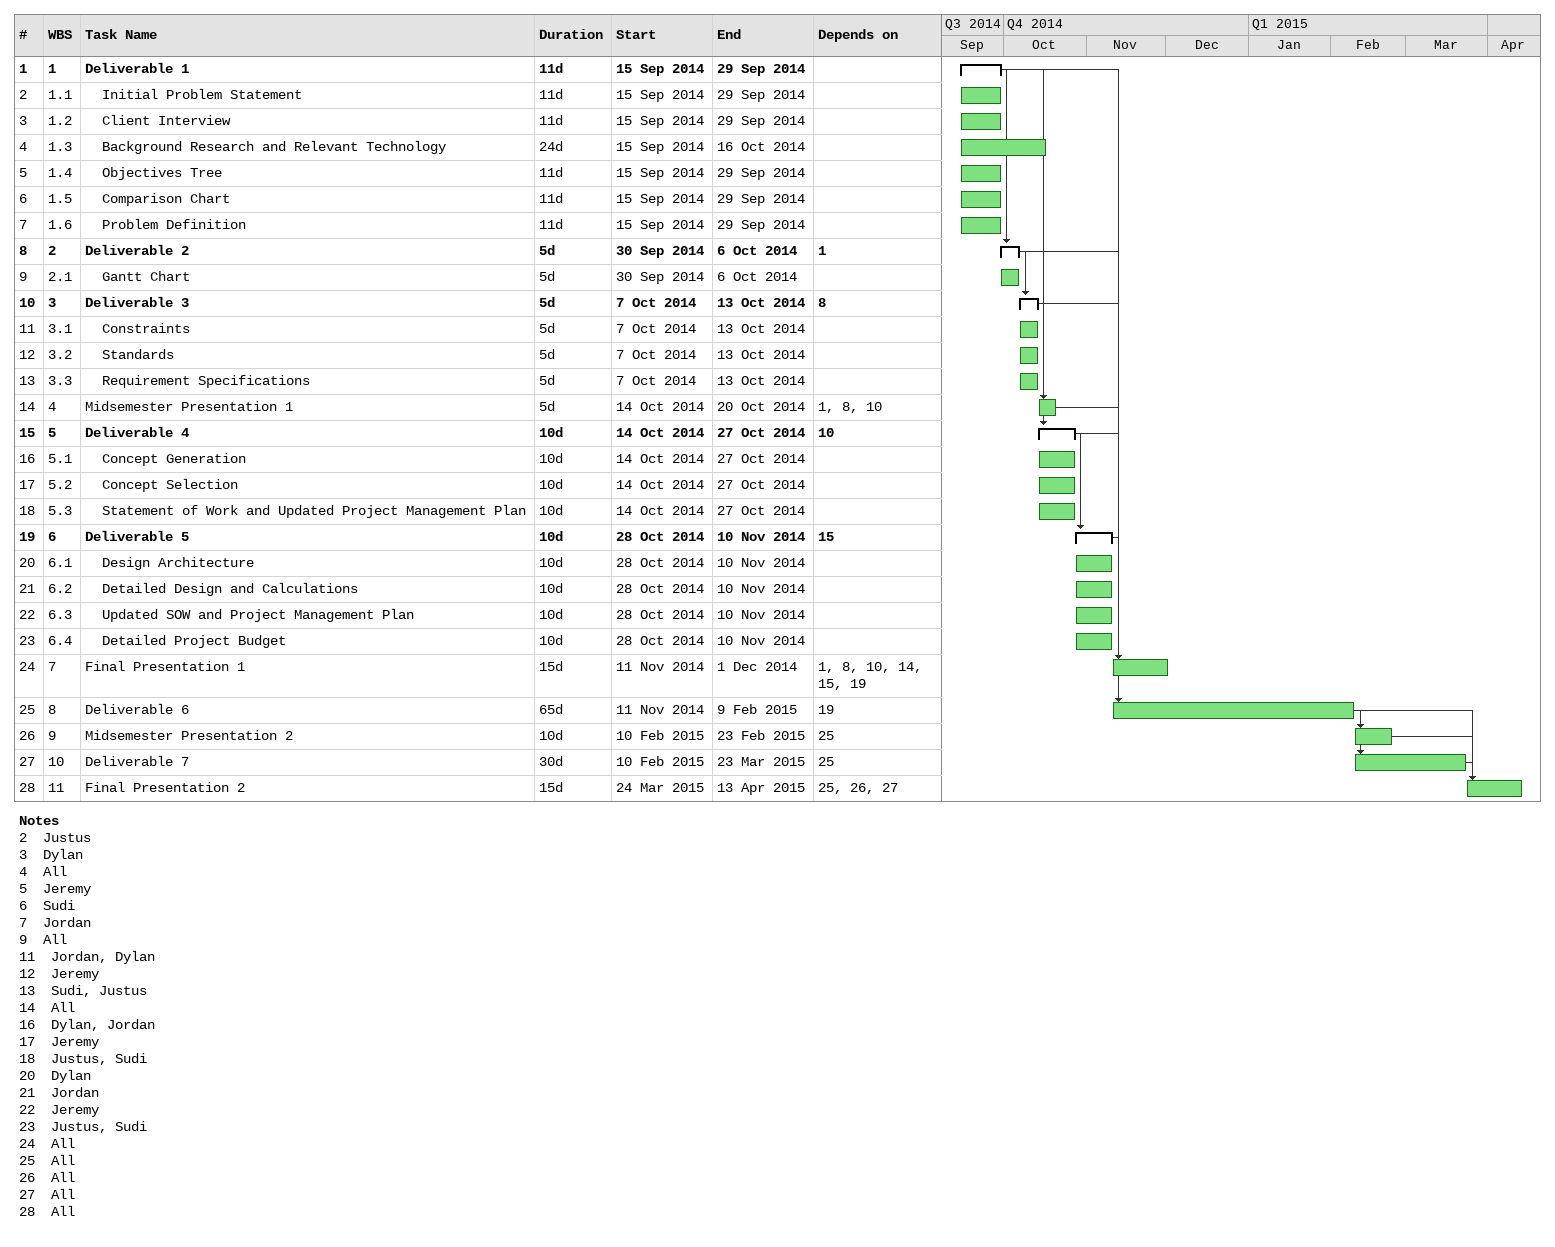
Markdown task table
| ID | WBS | Task | Duration | Start | Finish | Predecessors |
|---|---|---|---|---|---|---|
| 1 | 1 | **Deliverable 1** | 11d | 2014-09-15 | 2014-09-29 |  |
| 2 | 1.1 | Initial Problem Statement | 11d | 2014-09-15 | 2014-09-29 |  |
| 3 | 1.2 | Client Interview | 11d | 2014-09-15 | 2014-09-29 |  |
| 4 | 1.3 | Background Research and Relevant Technology | 24d | 2014-09-15 | 2014-10-16 |  |
| 5 | 1.4 | Objectives Tree | 11d | 2014-09-15 | 2014-09-29 |  |
| 6 | 1.5 | Comparison Chart | 11d | 2014-09-15 | 2014-09-29 |  |
| 7 | 1.6 | Problem Definition | 11d | 2014-09-15 | 2014-09-29 |  |
| 8 | 2 | **Deliverable 2** | 5d | 2014-09-30 | 2014-10-06 | 1 |
| 9 | 2.1 | Gantt Chart | 5d | 2014-09-30 | 2014-10-06 |  |
| 10 | 3 | **Deliverable 3** | 5d | 2014-10-07 | 2014-10-13 | 8 |
| 11 | 3.1 | Constraints | 5d | 2014-10-07 | 2014-10-13 |  |
| 12 | 3.2 | Standards | 5d | 2014-10-07 | 2014-10-13 |  |
| 13 | 3.3 | Requirement Specifications | 5d | 2014-10-07 | 2014-10-13 |  |
| 14 | 4 | Midsemester Presentation 1 | 5d | 2014-10-14 | 2014-10-20 | 1, 8, 10 |
| 15 | 5 | **Deliverable 4** | 10d | 2014-10-14 | 2014-10-27 | 10 |
| 16 | 5.1 | Concept Generation | 10d | 2014-10-14 | 2014-10-27 |  |
| 17 | 5.2 | Concept Selection | 10d | 2014-10-14 | 2014-10-27 |  |
| 18 | 5.3 | Statement of Work and Updated Project Management Plan | 10d | 2014-10-14 | 2014-10-27 |  |
| 19 | 6 | **Deliverable 5** | 10d | 2014-10-28 | 2014-11-10 | 15 |
| 20 | 6.1 | Design Architecture | 10d | 2014-10-28 | 2014-11-10 |  |
| 21 | 6.2 | Detailed Design and Calculations | 10d | 2014-10-28 | 2014-11-10 |  |
| 22 | 6.3 | Updated SOW and Project Management Plan | 10d | 2014-10-28 | 2014-11-10 |  |
| 23 | 6.4 | Detailed Project Budget | 10d | 2014-10-28 | 2014-11-10 |  |
| 24 | 7 | Final Presentation 1 | 15d | 2014-11-11 | 2014-12-01 | 1, 8, 10, 14, 15, 19 |
| 25 | 8 | Deliverable 6 | 65d | 2014-11-11 | 2015-02-09 | 19 |
| 26 | 9 | Midsemester Presentation 2 | 10d | 2015-02-10 | 2015-02-23 | 25 |
| 27 | 10 | Deliverable 7 | 30d | 2015-02-10 | 2015-03-23 | 25 |
| 28 | 11 | Final Presentation 2 | 15d | 2015-03-24 | 2015-04-13 | 25, 26, 27 |

Notes
- 2: Justus
- 3: Dylan
- 4: All
- 5: Jeremy
- 6: Sudi
- 7: Jordan
- 9: All
- 11: Jordan, Dylan
- 12: Jeremy
- 13: Sudi, Justus
- 14: All
- 16: Dylan, Jordan
- 17: Jeremy
- 18: Justus, Sudi
- 20: Dylan
- 21: Jordan
- 22: Jeremy
- 23: Justus, Sudi
- 24: All
- 25: All
- 26: All
- 27: All
- 28: All
